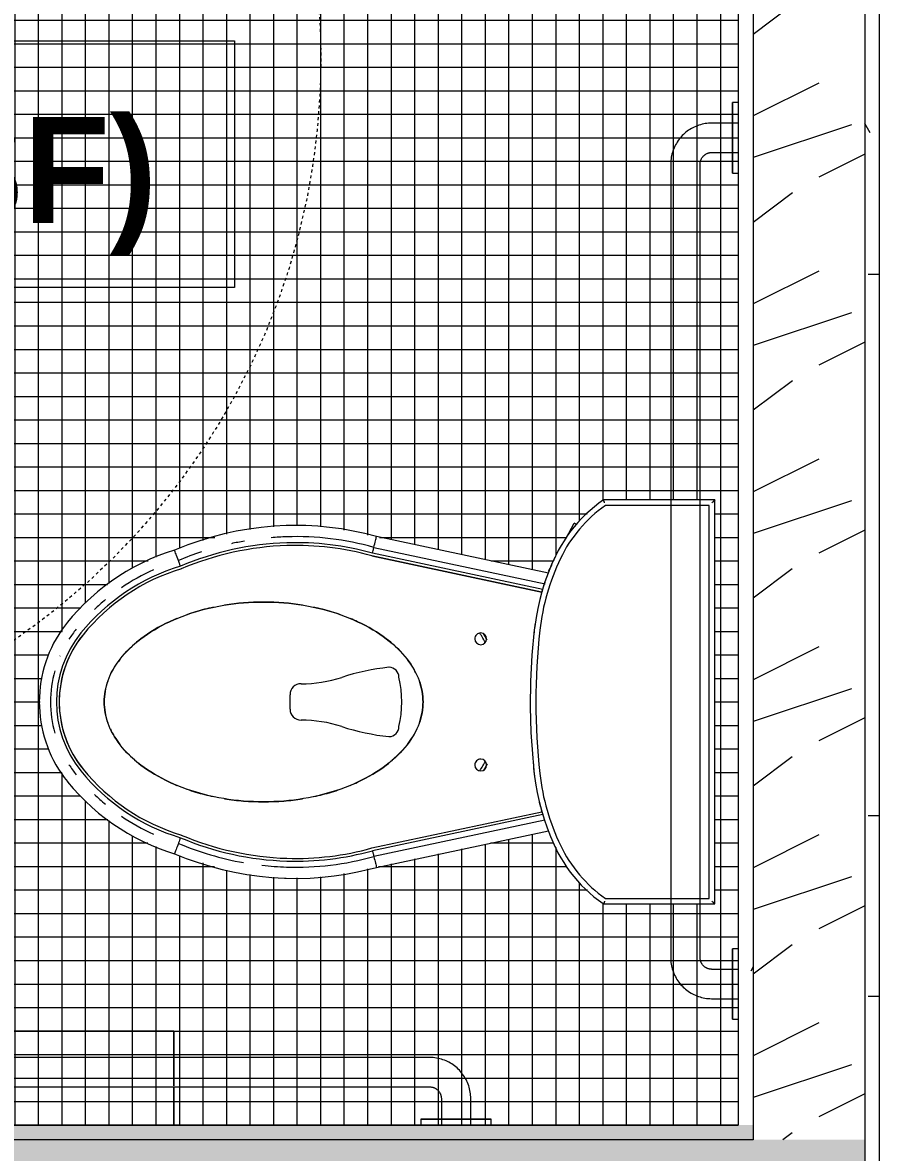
# Model space of a CAD drawing. Header units: inches. Extents: x -2767 to -1978, y 10471 to 10920.
# Drawn here: x -2121.06 to -2084.17, y 10514.96 to 10563.03 of the extents above; entities that cross this region are included whole.
import ezdxf

# ---------------------------------------------------------------- set-up
doc = ezdxf.new("R2010")
doc.units = ezdxf.units.IN
doc.header["$MEASUREMENT"] = 0
doc.linetypes.add('Dash', pattern=[0.25, 0.125, -0.125])
doc.linetypes.add('Hidden', pattern=[0.28125, 0.1875, -0.09375])
for name, color, linetype, lineweight in [('A-ANNO-DIMS-1', 211, 'Continuous', 30), ('A-AREA-IDEN-1', 2, 'Continuous', 9), ('A-FLOR-PATT', 8, 'Continuous', 9), ('A-GENM', 5, 'Continuous', 9), ('A-GENM-HDLN', 13, 'Dash', 9), ('A-WALL', 113, 'Continuous', 9), ('A-WALL-PATT-1', 7, 'Continuous', 9), ('A-WALL-PATT-2', 253, 'Continuous', 9), ('I-WALL-2', 2, 'Continuous', 9), ('P-SANR-FIXT', 6, 'Continuous', 9), ('P-SANR-FIXT-1', 6, 'Hidden', 9), ('Q-SPCQ', 91, 'Continuous', 9)]:
    doc.layers.add(name, color=color, linetype=linetype, lineweight=lineweight)
doc.styles.add('Century Gothic_B', font='', dxfattribs={"height": 4.5})
doc.styles.get('Century Gothic_B').set_extended_font_data('Century Gothic', bold=True)
doc.dimstyles.new('OD__1_16__Tol__', dxfattribs={"dimscale": 12, "dimtxt": 4.698757, "dimasz": 0.5, "dimexe": 0.375, "dimexo": 0.25, "dimgap": 0.0625, "dimtad": 1, "dimdec": 4, "dimrnd": 0.0625, "dimzin": 3, "dimdsep": 46, "dimlunit": 4, "dimtxsty": 'Century Gothic_B', "dimblk1": 'OBLIQUE', "dimblk2": 'OBLIQUE', "dimsah": 1, "dimcen": 0.09, "dimdle": 0.375, "dimazin": 0, "dimtfac": 1, "dimtdec": 4, "dimtix": 1, "dimtmove": 0, "dimatfit": 3, "dimfxl": 1, "dimtvp": 1, "dimtfill": 1, "dimfrac": 2, "dimtolj": 1, "dimtzin": 0, "dimlwd": 30, "dimlwe": 30, "dimarcsym": 2})
pattern_1 = [(0, (0, 0), (15.36, 3.84), [0.634, -10.886, 0.634, -10.886, -61.44]), (0, (0, 0), (15.36, 3.84), [-23.04, 0.634, -22.406, 0.634, -10.886, -26.88]), (0, (0, 0), (15.36, 3.84), [-57.6, 0.634, -7.046, 0.634, -18.566]), (120, (5.76, 1.92), (-11.0055376, 11.3821502), [0.634, -10.886, 0.634, -10.886, -61.44]), (120, (5.76, 1.92), (-11.0055376, 11.3821502), [-23.04, 0.634, -22.406, 0.634, -10.886, -26.88]), (120, (5.76, 1.92), (-11.0055376, 11.3821502), [-57.6, 0.634, -7.046, 0.634, -18.566]), (240, (7.68, 9.6), (-4.3544624, -15.2221502), [0.634, -10.886, 0.634, -10.886, -61.44]), (240, (7.68, 9.6), (-4.3544624, -15.2221502), [-23.04, 0.634, -22.406, 0.634, -10.886, -26.88]), (240, (7.68, 9.6), (-4.3544624, -15.2221502), [-57.6, 0.634, -7.046, 0.634, -18.566])]
pattern_2 = [(216.87, (3.199, 7.997), (23.98977143, 15.99364286), [3.998, -35.986]), (206.565, (7.997, 5.598), (-7.9970807, -7.9966192), [8.941, -8.941]), (198.435, (7.997, 1.599), (-15.9938446, -7.99709826), [5.058, -20.23])]

# ---------------------------------------------------------------- blocks, each defined once
blk = doc.blocks.new('Plbg-Toilet Wall Mount FV-UH - _ALL_ADA-395364-FLOOR PLAN - 1ST FLOOR')
at = {"layer": 'P-SANR-FIXT'}
for p, q in [((-0.307, 19.057), (0, 19.057)), ((0, 19.057), (0.307, 19.057)), ((-7.037, 15.381), (-5.483, 8.072)), ((-5.032, 8.23), (-6.576, 15.495)), ((-4.789, 8.316), (-6.328, 15.556)), ((-6.213, 15.584), (-4.676, 8.354)), ((-6.213, 15.584), (-4.676, 8.354)), ((4.676, 8.354), (6.213, 15.584)), ((6.213, 15.584), (4.676, 8.354)), ((4.788, 8.31), (6.328, 15.556)), ((6.576, 15.495), (5.029, 8.215)), ((5.483, 8.071), (7.037, 15.381)), ((5.569, 8.063), (5.845, 7.916)), ((6.971, 7.317), (7.601, 6.982)), ((7.552, 6.889), (7.601, 6.982)), ((-8.593, 5.725), (-8.593, 2.874)), ((-8.593, 5.725), (-8.593, 2.874)), ((-8.358, 5.651), (-8.358, 2.873)), ((-8.358, 5.651), (-8.358, 2.873)), ((8.358, 2.875), (8.358, 5.651)), ((8.358, 2.875), (8.358, 5.651)), ((8.593, 2.875), (8.593, 5.725)), ((8.593, 2.875), (8.593, 5.725)), ((-8.593, 2.849), (-8.593, 2.791)), ((-8.593, 2.849), (-8.593, 2.791)), ((-8.593, 2.785), (-8.593, 2.692)), ((-8.593, 2.785), (-8.593, 2.692)), ((-8.593, 2.683), (-8.593, 2.563)), ((-8.593, 2.683), (-8.593, 2.563)), ((-8.593, 2.552), (-8.593, 2.412)), ((-8.593, 2.552), (-8.593, 2.412)), ((-8.358, 2.849), (-8.358, 2.791)), ((-8.358, 2.849), (-8.358, 2.791)), ((-8.358, 2.784), (-8.358, 2.692)), ((-8.358, 2.784), (-8.358, 2.692)), ((-8.358, 2.682), (-8.358, 2.563)), ((-8.358, 2.682), (-8.358, 2.563)), ((-8.358, 2.551), (-8.358, 2.412)), ((-8.358, 2.551), (-8.358, 2.412)), ((8.358, 1.646), (8.358, 2.854)), ((8.358, 1.646), (8.358, 2.854)), ((8.593, 1.646), (8.593, 2.854)), ((8.593, 1.646), (8.593, 2.854)), ((-8.593, 2.401), (-8.593, 2.25)), ((-8.593, 2.401), (-8.593, 2.25)), ((-8.593, 2.239), (-8.593, 2.088)), ((-8.593, 2.239), (-8.593, 2.088)), ((-8.593, 2.078), (-8.593, 1.938)), ((-8.593, 2.078), (-8.593, 1.938)), ((-8.593, 1.929), (-8.593, 1.808)), ((-8.593, 1.929), (-8.593, 1.808)), ((-8.358, 2.4), (-8.358, 2.25)), ((-8.358, 2.4), (-8.358, 2.25)), ((-8.358, 2.238), (-8.358, 2.088)), ((-8.358, 2.238), (-8.358, 2.088)), ((-8.358, 2.077), (-8.358, 1.938)), ((-8.358, 2.077), (-8.358, 1.938)), ((-8.358, 1.928), (-8.358, 1.808)), ((-8.358, 1.928), (-8.358, 1.808)), ((-8.593, 1.801), (-8.593, 1.709)), ((-8.593, 1.801), (-8.593, 1.709)), ((-8.593, 1.705), (-8.593, 1.646)), ((-8.593, 1.705), (-8.593, 1.646)), ((-8.593, 1.625), (-8.593, 1)), ((-8.593, 1.625), (-8.593, 1)), ((-8.358, 1.801), (-8.358, 1.709)), ((-8.358, 1.801), (-8.358, 1.709)), ((-8.358, 1.704), (-8.358, 1.646)), ((-8.358, 1.704), (-8.358, 1.646)), ((-8.358, 1.625), (-8.358, 1.235)), ((-8.358, 1.625), (-8.358, 1.235)), ((8.358, 1.235), (8.358, 1.625)), ((8.358, 1.235), (8.358, 1.625)), ((8.593, 1), (8.593, 1.625)), ((8.593, 1), (8.593, 1.625)), ((-8.593, 1), (8.593, 1)), ((-8.593, 1), (8.593, 1)), ((-8.358, 1.235), (8.358, 1.235)), ((-8.358, 1.235), (8.358, 1.235))]:
    blk.add_line(p, q, dxfattribs=at)
at = {"layer": 'P-SANR-FIXT', "flags": 128}
for points in [[(3.394, 28.516), (3.224, 28.648), (3.048, 28.774), (2.868, 28.892), (2.683, 29.003), (2.494, 29.107), (2.301, 29.203), (2.104, 29.291), (1.904, 29.371), (1.701, 29.443), (1.495, 29.507), (1.287, 29.563), (1.076, 29.61), (0.864, 29.649), (0.651, 29.679), (0.436, 29.701), (0.221, 29.714), (0.005, 29.718), (-0.21, 29.714), (-0.426, 29.701), (-0.64, 29.68), (-0.854, 29.65), (-1.066, 29.612), (-1.276, 29.565), (-1.485, 29.51), (-1.691, 29.446), (-1.894, 29.375), (-2.095, 29.295), (-2.292, 29.207), (-2.485, 29.112), (-2.674, 29.008), (-2.859, 28.898), (-3.04, 28.78), (-3.215, 28.655), (-3.386, 28.523), (-3.394, 28.516)], [(-3.394, 28.516), (-3.681, 28.274), (-3.958, 28.02), (-4.225, 27.756), (-4.481, 27.481), (-4.725, 27.196), (-4.959, 26.902), (-5.18, 26.598), (-5.389, 26.286), (-5.585, 25.966), (-5.768, 25.638), (-5.938, 25.303), (-6.095, 24.962), (-6.237, 24.615), (-6.366, 24.262), (-6.461, 23.968)], [(6.461, 23.968), (6.344, 24.324), (6.213, 24.676), (6.068, 25.023), (5.909, 25.363), (5.737, 25.697), (5.551, 26.023), (5.353, 26.342), (5.142, 26.652), (4.918, 26.954), (4.683, 27.247), (4.436, 27.53), (4.179, 27.803), (3.91, 28.066), (3.631, 28.317), (3.394, 28.516)], [(-6.461, 23.968), (-6.659, 23.471), (-6.836, 22.966), (-6.993, 22.455), (-7.13, 21.938), (-7.245, 21.416), (-7.34, 20.89), (-7.414, 20.36), (-7.466, 19.828), (-7.497, 19.294), (-7.5, 19.218)], [(7.5, 19.218), (7.472, 19.752), (7.423, 20.284), (7.352, 20.814), (7.26, 21.341), (7.148, 21.864), (7.014, 22.381), (6.86, 22.893), (6.685, 23.399), (6.491, 23.897), (6.461, 23.968)], [(-7.5, 19.218), (-7.506, 18.709), (-7.492, 18.2), (-7.458, 17.693), (-7.403, 17.187), (-7.328, 16.684), (-7.233, 16.184), (-7.119, 15.688), (-7.037, 15.381)], [(7.037, 15.381), (7.164, 15.874), (7.271, 16.371), (7.359, 16.872), (7.426, 17.377), (7.473, 17.883), (7.5, 18.391), (7.506, 18.9), (7.5, 19.218)], [(-3.074, 8.673), (-3.462, 8.621), (-3.848, 8.554), (-4.231, 8.471), (-4.61, 8.373), (-4.985, 8.26), (-5.355, 8.133), (-5.72, 7.99), (-6.079, 7.833), (-6.198, 7.777)], [(3.074, 8.673), (1.984, 8.774), (0.89, 8.831), (-0.205, 8.845), (-1.299, 8.815), (-2.392, 8.741), (-3.074, 8.673)], [(6.198, 7.777), (5.842, 7.939), (5.479, 8.086), (5.11, 8.219), (4.737, 8.337), (4.359, 8.44), (3.977, 8.528), (3.593, 8.6), (3.205, 8.657), (3.074, 8.673)], [(-6.198, 7.777), (-6.415, 7.668), (-6.628, 7.55), (-6.836, 7.424), (-7.038, 7.289), (-7.235, 7.147), (-7.426, 6.997), (-7.611, 6.839), (-7.79, 6.674), (-7.962, 6.502), (-8.127, 6.323), (-8.284, 6.138), (-8.434, 5.947), (-8.576, 5.75), (-8.593, 5.725)], [(8.593, 5.725), (8.452, 5.923), (8.303, 6.115), (8.147, 6.301), (7.983, 6.48), (7.812, 6.653), (7.634, 6.819), (7.45, 6.978), (7.259, 7.129), (7.063, 7.272), (6.861, 7.407), (6.654, 7.535), (6.442, 7.654), (6.226, 7.764), (6.198, 7.777)]]:
    blk.add_lwpolyline(points, dxfattribs=at)
at = {"layer": 'P-SANR-FIXT'}
for centre, radius, start, end in [((0, 24.327), 4.661, 50.983, 129.017), ((0.015, 24.308), 4.567, 90.1932, 129.017), ((0, 24.327), 4.543, 50.983, 129.017), ((0, 24.327), 4.917, 74.3932, 105.6068), ((-0.015, 24.308), 4.567, 50.983, 89.8068), ((0, 24.327), 4.917, 66.4331, 66.5898), ((0, 24.327), 4.917, 122.8811, 129.017), ((0, 24.327), 4.917, 50.983, 57.1189), ((2.517, 21.221), 8.659, 129.017, 163.2344), ((-2.517, 21.221), 8.659, 16.7656, 50.983), ((2.517, 21.221), 8.54, 129.017, 163.2775), ((2.517, 21.221), 8.54, 129.017, 163.2775), ((-2.517, 21.221), 8.54, 16.7225, 50.983), ((-2.517, 21.221), 8.54, 16.7225, 50.983), ((2.517, 21.221), 8.915, 136.3594, 140.393), ((-2.517, 21.221), 8.915, 39.607, 43.6406), ((2.517, 21.221), 8.915, 145.8554, 155.8921), ((-2.517, 21.221), 8.915, 24.1079, 34.1446), ((5.862, 18.785), 12.895, 157.0821, 169.9508), ((5.862, 18.785), 12.639, 157.0205, 178.1438), ((5.862, 18.785), 12.521, 156.9911, 178.1438), ((5.862, 18.785), 12.521, 156.9911, 178.1438), ((-5.862, 18.785), 12.521, 1.8562, 23.0089), ((-5.862, 18.785), 12.521, 1.8562, 23.0089), ((-5.862, 18.785), 12.639, 1.8562, 22.9795), ((-5.862, 18.785), 12.895, 18.2386, 22.9179), ((-5.862, 18.785), 12.895, 9.8902, 12.3871), ((5.862, 18.785), 12.895, 173.4645, 178.1438), ((-5.862, 18.785), 12.895, 1.8562, 4.7661), ((5.213, 18.806), 12.245, 178.1438, 195.6871), ((5.213, 18.806), 11.989, 178.1438, 195.7263), ((5.213, 18.806), 11.871, 178.1438, 195.7448), ((5.213, 18.806), 11.871, 178.1438, 195.7448), ((-0.307, 18.591), 0.466, 90, 180), ((0.307, 18.591), 0.466, 0, 90), ((-5.213, 18.806), 11.871, 344.2552, 1.8562), ((-5.213, 18.806), 11.871, 344.2552, 1.8562), ((-5.213, 18.806), 11.989, 344.2737, 1.8562), ((-5.213, 18.806), 12.245, 344.3129, 1.8562), ((-6.366, 18.591), 5.593, 342, 360), ((6.366, 18.591), 5.593, 180, 198), ((8.312, 13.822), 9.84, 162, 174), ((-8.312, 13.822), 9.84, 6, 18), ((-1.051, 14.85), 0.422, 180, 270), ((0, 19.079), 4.768, 257.2614, 282.7386), ((1.051, 14.85), 0.422, 270, 360), ((-2.685, 10.95), 0.25, 90, 180), ((-2.685, 10.95), 0.25, 360, 90), ((2.685, 10.95), 0.25, 90, 180), ((2.685, 10.95), 0.25, 0, 90), ((-2.685, 10.95), 0.25, 180, 270), ((-2.685, 10.95), 0.25, 270, 0), ((2.685, 10.95), 0.25, 180, 270), ((2.685, 10.95), 0.25, 270, 360), ((-1.975, -1.057), 9.791, 96.4469, 97.7286), ((0, -18.533), 27.379, 95.3693, 96.4469), ((0, -18.533), 27.379, 83.5531, 84.3698), ((1.975, -1.057), 9.791, 82.2714, 83.5531), ((-1.975, -1.057), 9.556, 96.4469, 115.5531), ((-1.975, -1.057), 9.556, 96.4469, 115.5531), ((-1.975, -1.057), 9.791, 103.5111, 106), ((0, -18.533), 27.144, 83.5531, 96.4469), ((0, -18.533), 27.144, 83.5531, 96.4469), ((1.975, -1.057), 9.556, 64.4469, 83.5531), ((1.975, -1.057), 9.556, 64.4469, 83.5531), ((1.975, -1.057), 9.791, 71.5111, 74), ((-3.577, 2.294), 6.077, 115.5531, 116.2669), ((-1.975, -1.057), 9.791, 114.2714, 115.5531), ((1.975, -1.057), 9.791, 64.4469, 65.7286), ((3.577, 2.294), 6.077, 63.7331, 64.4469), ((-3.577, 2.294), 5.842, 115.5531, 144.924), ((-3.577, 2.294), 5.842, 115.5531, 144.924), ((3.577, 2.294), 5.842, 35.076, 64.4469), ((3.577, 2.294), 5.842, 35.076, 64.4469), ((-3.577, 2.294), 6.077, 145.1452, 145.6316), ((3.577, 2.294), 6.077, 34.3684, 34.857)]:
    blk.add_arc(centre, radius, start, end, dxfattribs=at)
for points in [[(0, 13.404), (-0.304, 13.404), (-0.912, 13.511), (-1.834, 14.022), (-2.708, 14.909), (-3.449, 16.141), (-3.983, 17.643), (-4.262, 19.316), (-4.262, 21.047), (-3.983, 22.72), (-3.449, 24.222), (-2.708, 25.454), (-1.834, 26.341), (-0.912, 26.851), (-0.304, 26.958), (0, 26.958)], [(0, 26.958), (-0.295, 26.958), (-0.59, 26.908), (-0.887, 26.803)], [(0.887, 26.803), (0.59, 26.908), (0.295, 26.958), (0, 26.958)], [(0, 26.958), (0.304, 26.958), (0.912, 26.851), (1.834, 26.341), (2.708, 25.454), (3.449, 24.222), (3.983, 22.72), (4.262, 21.047), (4.262, 19.316), (3.983, 17.643), (3.449, 16.141), (2.708, 14.909), (1.834, 14.022), (0.912, 13.511), (0.304, 13.404), (0, 13.404)], [(-1.149, 26.696), (-1.369, 26.593), (-1.59, 26.46), (-1.806, 26.294)], [(1.806, 26.294), (1.59, 26.46), (1.369, 26.612), (1.149, 26.71)], [(-6.458, 23.966), (-6.461, 23.967), (-6.462, 23.968), (-6.461, 23.967)], [(-6.015, 23.806), (-6.12, 23.844), (-6.299, 23.909), (-6.416, 23.951), (-6.458, 23.966)], [(6.015, 23.806), (6.12, 23.844), (6.299, 23.909), (6.416, 23.951), (6.458, 23.966)], [(6.458, 23.966), (6.461, 23.967), (6.462, 23.968), (6.461, 23.967)], [(-7.034, 15.382), (-7.037, 15.381), (-7.038, 15.381), (-7.037, 15.381)], [(-6.576, 15.495), (-6.685, 15.468), (-6.87, 15.422), (-6.99, 15.393), (-7.034, 15.382)], [(6.328, 15.556), (6.367, 15.546), (6.445, 15.527), (6.537, 15.504), (6.569, 15.496), (6.576, 15.495)], [(6.576, 15.495), (6.685, 15.468), (6.87, 15.422), (6.99, 15.393), (7.034, 15.382)], [(7.034, 15.382), (7.037, 15.381), (7.038, 15.381), (7.037, 15.381)], [(-1.806, 14.069), (-1.59, 13.903), (-1.369, 13.751), (-1.149, 13.653)], [(1.149, 13.667), (1.369, 13.77), (1.59, 13.903), (1.806, 14.069)], [(-0.887, 13.56), (-0.59, 13.455), (-0.295, 13.404), (0, 13.404)], [(0, 13.404), (0.295, 13.404), (0.59, 13.455), (0.887, 13.56)], [(-2.925, 10.986), (-2.789, 10.903), (-2.653, 10.82), (-2.513, 10.742)], [(-2.631, 10.675), (-2.727, 10.725), (-2.821, 10.778), (-2.913, 10.833)], [(2.51, 10.753), (2.651, 10.825), (2.789, 10.903), (2.925, 10.986)], [(2.631, 10.675), (2.726, 10.725), (2.82, 10.778), (2.913, 10.832)]]:
    blk.add_open_spline(points, degree=3, dxfattribs=at)
for points, knots in [([(-2.068, 26.075), (-2.282, 25.88), (-2.775, 25.342), (-3.257, 24.541), (-3.507, 23.972), (-3.551, 23.866)], [0.5489933, 0.5489933, 0.5489933, 0.5489933, 0.7249829, 0.9666439, 1.0203919, 1.0203919, 1.0203919, 1.0203919]), ([(3.551, 23.866), (3.507, 23.972), (3.257, 24.541), (2.776, 25.351), (2.282, 25.868), (2.068, 26.065)], [5.2627935, 5.2627935, 5.2627935, 5.2627935, 5.3165414, 5.5582024, 5.734192, 5.734192, 5.734192, 5.734192]), ([(-5.774, 23.719), (-5.793, 23.726), (-5.831, 23.739), (-5.902, 23.765), (-5.977, 23.792), (-6.008, 23.804), (-6.015, 23.806)], [-1, -1, -1, -1, -0.833333, -0.666667, -0.333333, 0, 0, 0, 0]), ([(5.774, 23.719), (5.793, 23.726), (5.831, 23.739), (5.902, 23.765), (5.977, 23.792), (6.008, 23.804), (6.015, 23.806)], [-1, -1, -1, -1, -0.833333, -0.666667, -0.333333, 0, 0, 0, 0]), ([(-3.712, 23.443), (-3.798, 23.201), (-3.911, 22.829), (-4.001, 22.442), (-4.028, 22.315)], [1.0904127, 1.0904127, 1.0904127, 1.0904127, 1.2083049, 1.2648629, 1.2648629, 1.2648629, 1.2648629]), ([(4.028, 22.315), (4.001, 22.442), (3.911, 22.829), (3.798, 23.2), (3.712, 23.442)], [5.0183224, 5.0183224, 5.0183224, 5.0183224, 5.0748804, 5.1927726, 5.1927726, 5.1927726, 5.1927726]), ([(-4.118, 21.837), (-4.16, 21.574), (-4.262, 20.744), (-4.261, 19.619), (-4.161, 18.789), (-4.118, 18.526)], [1.3352074, 1.3352074, 1.3352074, 1.3352074, 1.4499658, 1.6916268, 1.8063853, 1.8063853, 1.8063853, 1.8063853]), ([(4.118, 18.526), (4.16, 18.789), (4.262, 19.619), (4.261, 20.744), (4.161, 21.574), (4.118, 21.837)], [4.4768, 4.4768, 4.4768, 4.4768, 4.5915585, 4.8332195, 4.9479779, 4.9479779, 4.9479779, 4.9479779]), ([(-4.028, 18.048), (-4.001, 17.921), (-3.911, 17.534), (-3.798, 17.163), (-3.712, 16.92)], [1.8767298, 1.8767298, 1.8767298, 1.8767298, 1.9332878, 2.0511799, 2.0511799, 2.0511799, 2.0511799]), ([(3.712, 16.919), (3.798, 17.162), (3.911, 17.534), (4.001, 17.921), (4.028, 18.048)], [4.2320054, 4.2320054, 4.2320054, 4.2320054, 4.3498975, 4.4064555, 4.4064555, 4.4064555, 4.4064555]), ([(-3.551, 16.496), (-3.507, 16.391), (-3.257, 15.822), (-2.776, 15.012), (-2.282, 14.494), (-2.068, 14.297)], [2.1212008, 2.1212008, 2.1212008, 2.1212008, 2.1749488, 2.4166097, 2.5925993, 2.5925993, 2.5925993, 2.5925993]), ([(2.068, 14.288), (2.282, 14.482), (2.775, 15.02), (3.257, 15.821), (3.507, 16.391), (3.551, 16.496)], [3.690586, 3.690586, 3.690586, 3.690586, 3.8665756, 4.1082365, 4.1619845, 4.1619845, 4.1619845, 4.1619845]), ([(-6.328, 15.556), (-6.347, 15.551), (-6.386, 15.542), (-6.442, 15.528), (-6.491, 15.516), (-6.545, 15.502), (-6.569, 15.496), (-6.576, 15.495)], [0, 0, 0, 0, 0.166667, 0.333333, 0.5, 0.666667, 1, 1, 1, 1]), ([(-8.472, 5.687), (-8.481, 5.69), (-8.499, 5.695), (-8.524, 5.703), (-8.547, 5.71), (-8.57, 5.718), (-8.588, 5.723), (-8.593, 5.725), (-8.593, 5.725)], [0, 0, 0, 0, 0.142857, 0.285714, 0.428571, 0.571429, 0.785714, 1, 1, 1, 1]), ([(8.472, 5.687), (8.485, 5.691), (8.502, 5.696), (8.521, 5.702), (8.533, 5.706), (8.549, 5.711), (8.567, 5.717), (8.587, 5.723), (8.593, 5.725), (8.593, 5.725)], [-1, -1, -1, -1, -0.785714, -0.732143, -0.678571, -0.571429, -0.428571, -0.285714, 0, 0, 0, 0]), ([(-8.472, 1.121), (-8.483, 1.111), (-8.499, 1.095), (-8.519, 1.075), (-8.531, 1.063), (-8.539, 1.054), (-8.548, 1.045), (-8.556, 1.037), (-8.563, 1.03), (-8.57, 1.023), (-8.577, 1.016), (-8.584, 1.009), (-8.591, 1.002), (-8.593, 1), (-8.593, 1)], [0, 0, 0, 0, 0.166667, 0.25, 0.333333, 0.375, 0.416667, 0.5, 0.541667, 0.583333, 0.666667, 0.75, 0.833333, 1, 1, 1, 1]), ([(8.593, 1), (8.593, 1), (8.591, 1.002), (8.584, 1.009), (8.577, 1.016), (8.57, 1.023), (8.563, 1.03), (8.556, 1.037), (8.548, 1.045), (8.539, 1.054), (8.53, 1.063), (8.519, 1.075), (8.499, 1.095), (8.483, 1.11), (8.472, 1.121)], [-1, -1, -1, -1, -0.833333, -0.75, -0.666667, -0.583333, -0.541667, -0.5, -0.416667, -0.375, -0.333333, -0.25, -0.166667, 0, 0, 0, 0])]:
    blk.add_open_spline(points, degree=3, knots=knots, dxfattribs=at)
at = {"layer": 'P-SANR-FIXT-1'}
for p, q in [((-18, 0), (-18, 56)), ((-0.021, 0), (-18, 0)), ((42, 0), (-0.021, 0))]:
    blk.add_line(p, q, dxfattribs=at)
blk = doc.blocks.new('Seqm-Sanitary Napkin Disp-UH-3D - Seqm-Sanitary Napkin Disp-UH-3D-395121-FLOOR PLAN - 1ST FLOOR')
at = {"layer": 'Q-SPCQ'}
for p, q in [((-3.75, 0), (-3.75, -1.625)), ((-3.75, -1.625), (-3.75, 0)), ((3.75, -1.625), (3.75, 0)), ((3.75, 0), (3.75, -1.625)), ((-3.75, -1.663), (-3.75, -2.791)), ((-3.75, -2.791), (-3.75, -1.663)), ((3.75, -2.854), (3.75, -1.646)), ((3.75, -1.646), (3.75, -2.854)), ((-3.75, -2.808), (-3.75, -2.854)), ((-3.75, -2.854), (-3.75, -2.808)), ((-3.75, -2.875), (-3.75, -4)), ((-3.75, -4), (-3.75, -2.875)), ((3.75, -4), (3.75, -2.875)), ((3.75, -2.875), (3.75, -4)), ((-3.75, -4), (3.75, -4)), ((3.75, -4), (-3.75, -4))]:
    blk.add_line(p, q, dxfattribs=at)
blk = doc.blocks.new('Seqm-Grab Bar - 42_-395138-FLOOR PLAN - 1ST FLOOR')
at = {"layer": 'Q-SPCQ'}
for p, q in [((-2103.758, 10519), (-2143.508, 10519)), ((-2143.508, 10517.75), (-2131.257, 10517.75)), ((-2131.177, 10517.75), (-2131.154, 10517.75)), ((-2131.143, 10517.75), (-2131.061, 10517.75)), ((-2131.025, 10517.75), (-2130.982, 10517.75)), ((-2130.975, 10517.75), (-2130.924, 10517.75)), ((-2130.918, 10517.75), (-2130.794, 10517.75)), ((-2130.779, 10517.75), (-2130.507, 10517.75)), ((-2130.494, 10517.75), (-2130.342, 10517.75)), ((-2130.332, 10517.75), (-2130.187, 10517.75)), ((-2130.178, 10517.75), (-2130.071, 10517.75)), ((-2130.065, 10517.75), (-2130.042, 10517.75)), ((-2130.009, 10517.75), (-2103.758, 10517.75)), ((-2145.258, 10517.25), (-2145.258, 10516.375)), ((-2144.008, 10516.375), (-2144.008, 10517.25)), ((-2103.258, 10517.25), (-2103.258, 10516.375)), ((-2102.008, 10516.375), (-2102.008, 10517.25)), ((-2146.133, 10516.375), (-2146.133, 10516.125)), ((-2146.133, 10516.375), (-2144.633, 10516.375)), ((-2145.323, 10516.375), (-2146.133, 10516.375)), ((-2145.262, 10516.375), (-2145.323, 10516.375)), ((-2145.32, 10516.375), (-2145.263, 10516.375)), ((-2144.633, 10516.375), (-2145.32, 10516.375)), ((-2145.258, 10516.375), (-2145.258, 10516.125)), ((-2145.24, 10516.375), (-2145.192, 10516.375)), ((-2145.193, 10516.375), (-2145.233, 10516.375)), ((-2145.179, 10516.375), (-2144.976, 10516.375)), ((-2144.977, 10516.375), (-2145.179, 10516.375)), ((-2144.812, 10516.375), (-2144.975, 10516.375)), ((-2144.974, 10516.375), (-2144.811, 10516.375)), ((-2144.469, 10516.375), (-2144.796, 10516.375)), ((-2144.795, 10516.375), (-2144.471, 10516.375)), ((-2144.002, 10516.375), (-2144.633, 10516.375)), ((-2144.633, 10516.375), (-2143.133, 10516.375)), ((-2144.437, 10516.375), (-2144.291, 10516.375)), ((-2144.29, 10516.375), (-2144.436, 10516.375)), ((-2144.289, 10516.375), (-2144.087, 10516.375)), ((-2144.087, 10516.375), (-2144.288, 10516.375)), ((-2144.073, 10516.375), (-2144.037, 10516.375)), ((-2144.032, 10516.375), (-2144.073, 10516.375)), ((-2144.008, 10516.125), (-2144.008, 10516.375)), ((-2143.942, 10516.375), (-2144.003, 10516.375)), ((-2143.133, 10516.375), (-2143.942, 10516.375)), ((-2143.133, 10516.125), (-2143.133, 10516.375)), ((-2104.133, 10516.375), (-2104.133, 10516.125)), ((-2104.133, 10516.375), (-2102.633, 10516.375)), ((-2103.383, 10516.375), (-2104.133, 10516.375)), ((-2103.323, 10516.375), (-2103.383, 10516.375)), ((-2103.262, 10516.375), (-2103.323, 10516.375)), ((-2103.32, 10516.375), (-2103.263, 10516.375)), ((-2102.633, 10516.375), (-2103.32, 10516.375)), ((-2103.258, 10516.375), (-2103.258, 10516.125)), ((-2103.122, 10516.375), (-2103.227, 10516.375)), ((-2103.223, 10516.375), (-2102.976, 10516.375)), ((-2102.812, 10516.375), (-2103.113, 10516.375)), ((-2102.976, 10516.375), (-2102.811, 10516.375)), ((-2102.469, 10516.375), (-2102.796, 10516.375)), ((-2102.795, 10516.375), (-2102.633, 10516.375)), ((-2102.633, 10516.375), (-2102.471, 10516.375)), ((-2102.289, 10516.375), (-2102.633, 10516.375)), ((-2102.633, 10516.375), (-2101.133, 10516.375)), ((-2102.437, 10516.375), (-2102.289, 10516.375)), ((-2102.038, 10516.375), (-2102.436, 10516.375)), ((-2102.289, 10516.375), (-2102.146, 10516.375)), ((-2101.969, 10516.375), (-2102.289, 10516.375)), ((-2102.146, 10516.375), (-2102.042, 10516.375)), ((-2102.008, 10516.125), (-2102.008, 10516.375)), ((-2101.942, 10516.375), (-2102.003, 10516.375)), ((-2102.002, 10516.375), (-2101.969, 10516.375)), ((-2101.133, 10516.375), (-2101.942, 10516.375)), ((-2101.133, 10516.125), (-2101.133, 10516.375))]:
    blk.add_line(p, q, dxfattribs=at)
at = {"layer": 'Q-SPCQ', "flags": 128}
for points in [[(-2143.508, 10519), (-2143.578, 10518.999), (-2143.647, 10518.995), (-2143.717, 10518.988), (-2143.786, 10518.978), (-2143.855, 10518.965), (-2143.924, 10518.95), (-2143.991, 10518.932), (-2144.058, 10518.911), (-2144.124, 10518.888), (-2144.189, 10518.862), (-2144.253, 10518.834), (-2144.316, 10518.803), (-2144.377, 10518.769), (-2144.437, 10518.733), (-2144.496, 10518.695), (-2144.553, 10518.654), (-2144.608, 10518.611), (-2144.662, 10518.566), (-2144.713, 10518.519), (-2144.763, 10518.47), (-2144.811, 10518.418), (-2144.856, 10518.365), (-2144.9, 10518.31), (-2144.941, 10518.254), (-2144.98, 10518.196), (-2145.017, 10518.136), (-2145.051, 10518.075), (-2145.083, 10518.013), (-2145.112, 10517.949), (-2145.139, 10517.884), (-2145.163, 10517.819), (-2145.184, 10517.752), (-2145.203, 10517.685), (-2145.219, 10517.616), (-2145.232, 10517.548), (-2145.243, 10517.479), (-2145.25, 10517.409), (-2145.255, 10517.339), (-2145.258, 10517.269), (-2145.258, 10517.25)], [(-2102.008, 10517.25), (-2102.009, 10517.32), (-2102.013, 10517.39), (-2102.02, 10517.46), (-2102.03, 10517.529), (-2102.042, 10517.598), (-2102.058, 10517.666), (-2102.076, 10517.734), (-2102.096, 10517.801), (-2102.12, 10517.867), (-2102.146, 10517.932), (-2102.174, 10517.996), (-2102.205, 10518.058), (-2102.239, 10518.12), (-2102.275, 10518.18), (-2102.313, 10518.238), (-2102.354, 10518.295), (-2102.397, 10518.351), (-2102.442, 10518.404), (-2102.489, 10518.456), (-2102.538, 10518.506), (-2102.59, 10518.553), (-2102.643, 10518.599), (-2102.697, 10518.643), (-2102.754, 10518.684), (-2102.812, 10518.723), (-2102.872, 10518.759), (-2102.933, 10518.794), (-2102.995, 10518.825), (-2103.059, 10518.855), (-2103.123, 10518.881), (-2103.189, 10518.905), (-2103.256, 10518.927), (-2103.323, 10518.946), (-2103.391, 10518.962), (-2103.46, 10518.975), (-2103.529, 10518.985), (-2103.599, 10518.993), (-2103.669, 10518.998), (-2103.739, 10519), (-2103.758, 10519)], [(-2144.008, 10517.25), (-2144.007, 10517.27), (-2144.006, 10517.29), (-2144.004, 10517.31), (-2144.001, 10517.33), (-2143.998, 10517.35), (-2143.993, 10517.369), (-2143.988, 10517.388), (-2143.982, 10517.408), (-2143.976, 10517.426), (-2143.968, 10517.445), (-2143.96, 10517.463), (-2143.951, 10517.481), (-2143.942, 10517.499), (-2143.931, 10517.516), (-2143.92, 10517.533), (-2143.909, 10517.549), (-2143.896, 10517.565), (-2143.884, 10517.58), (-2143.87, 10517.595), (-2143.856, 10517.609), (-2143.841, 10517.623), (-2143.826, 10517.636), (-2143.811, 10517.648), (-2143.794, 10517.66), (-2143.778, 10517.671), (-2143.761, 10517.681), (-2143.743, 10517.691), (-2143.725, 10517.7), (-2143.707, 10517.709), (-2143.689, 10517.716), (-2143.67, 10517.723), (-2143.651, 10517.729), (-2143.632, 10517.735), (-2143.612, 10517.739), (-2143.593, 10517.743), (-2143.573, 10517.746), (-2143.553, 10517.748), (-2143.533, 10517.75), (-2143.513, 10517.75), (-2143.508, 10517.75)], [(-2103.758, 10517.75), (-2103.738, 10517.75), (-2103.718, 10517.749), (-2103.698, 10517.747), (-2103.678, 10517.744), (-2103.658, 10517.74), (-2103.639, 10517.736), (-2103.619, 10517.731), (-2103.6, 10517.725), (-2103.581, 10517.718), (-2103.563, 10517.711), (-2103.545, 10517.703), (-2103.527, 10517.694), (-2103.509, 10517.684), (-2103.492, 10517.674), (-2103.475, 10517.663), (-2103.459, 10517.651), (-2103.443, 10517.639), (-2103.428, 10517.626), (-2103.413, 10517.613), (-2103.399, 10517.599), (-2103.385, 10517.584), (-2103.372, 10517.569), (-2103.36, 10517.553), (-2103.348, 10517.537), (-2103.337, 10517.52), (-2103.326, 10517.503), (-2103.317, 10517.486), (-2103.308, 10517.468), (-2103.299, 10517.45), (-2103.292, 10517.431), (-2103.285, 10517.413), (-2103.279, 10517.394), (-2103.273, 10517.374), (-2103.269, 10517.355), (-2103.265, 10517.335), (-2103.262, 10517.315), (-2103.26, 10517.296), (-2103.258, 10517.276), (-2103.258, 10517.256), (-2103.258, 10517.25)]]:
    blk.add_lwpolyline(points, dxfattribs=at)
blk = doc.blocks.new('Seqm-Grab Bar - 36_-395136-FLOOR PLAN - 1ST FLOOR')
at = {"layer": 'Q-SPCQ'}
for p, q in [((-2090.633, 10559.625), (-2090.883, 10559.625)), ((-2090.883, 10559.625), (-2090.883, 10558.875)), ((-2090.883, 10558.125), (-2090.883, 10559.625)), ((-2090.883, 10558.75), (-2091.758, 10558.75)), ((-2090.883, 10558.875), (-2090.883, 10558.874)), ((-2090.883, 10558.874), (-2090.883, 10558.816)), ((-2090.883, 10558.816), (-2090.883, 10558.755)), ((-2090.883, 10558.756), (-2090.883, 10558.125)), ((-2090.633, 10558.75), (-2090.883, 10558.75)), ((-2090.883, 10558.72), (-2090.883, 10558.514)), ((-2090.883, 10558.611), (-2090.883, 10558.716)), ((-2090.883, 10558.469), (-2090.883, 10558.611)), ((-2090.883, 10558.514), (-2090.883, 10558.322)), ((-2090.883, 10558.321), (-2090.883, 10558.469)), ((-2090.883, 10558.289), (-2090.883, 10557.962)), ((-2090.883, 10557.963), (-2090.883, 10558.287)), ((-2090.883, 10558.125), (-2090.883, 10557.438)), ((-2090.883, 10556.625), (-2090.883, 10558.125)), ((-2090.883, 10557.782), (-2090.883, 10557.947)), ((-2090.883, 10557.946), (-2090.883, 10557.737)), ((-2090.883, 10557.535), (-2090.883, 10557.782)), ((-2090.883, 10557.737), (-2090.883, 10557.531)), ((-2091.758, 10557.5), (-2090.883, 10557.5)), ((-2090.883, 10557.5), (-2090.633, 10557.5)), ((-2090.883, 10557.496), (-2090.883, 10557.435)), ((-2090.883, 10557.438), (-2090.883, 10557.495)), ((-2090.883, 10557.435), (-2090.883, 10556.625)), ((-2093.508, 10557), (-2093.508, 10523.25)), ((-2092.258, 10523.25), (-2092.258, 10557)), ((-2090.883, 10556.625), (-2090.633, 10556.625)), ((-2090.633, 10523.625), (-2090.883, 10523.625)), ((-2090.883, 10523.625), (-2090.883, 10522.816)), ((-2090.883, 10522.125), (-2090.883, 10523.625)), ((-2090.883, 10522.75), (-2091.758, 10522.75)), ((-2090.883, 10522.816), (-2090.883, 10522.755)), ((-2090.883, 10522.756), (-2090.883, 10522.125)), ((-2090.633, 10522.75), (-2090.883, 10522.75)), ((-2090.883, 10522.726), (-2090.883, 10522.685)), ((-2090.883, 10522.685), (-2090.883, 10522.721)), ((-2090.883, 10522.469), (-2090.883, 10522.671)), ((-2090.883, 10522.671), (-2090.883, 10522.514)), ((-2090.883, 10522.514), (-2090.883, 10522.47)), ((-2090.883, 10522.321), (-2090.883, 10522.467)), ((-2090.883, 10522.467), (-2090.883, 10522.322)), ((-2090.883, 10522.289), (-2090.883, 10521.962)), ((-2090.883, 10521.963), (-2090.883, 10522.287)), ((-2090.883, 10522.125), (-2090.883, 10521.438)), ((-2090.883, 10520.625), (-2090.883, 10522.125)), ((-2090.883, 10521.784), (-2090.883, 10521.947)), ((-2090.883, 10521.946), (-2090.883, 10521.783)), ((-2090.883, 10521.639), (-2090.883, 10521.782)), ((-2090.883, 10521.781), (-2090.883, 10521.737)), ((-2090.883, 10521.737), (-2090.883, 10521.579)), ((-2091.758, 10521.5), (-2090.883, 10521.5)), ((-2090.883, 10521.579), (-2090.883, 10521.639)), ((-2090.883, 10521.53), (-2090.883, 10521.566)), ((-2090.883, 10521.565), (-2090.883, 10521.525)), ((-2090.883, 10521.5), (-2090.633, 10521.5)), ((-2090.883, 10521.496), (-2090.883, 10521.435)), ((-2090.883, 10521.438), (-2090.883, 10521.495)), ((-2090.883, 10521.435), (-2090.883, 10520.625)), ((-2090.883, 10520.625), (-2090.633, 10520.625))]:
    blk.add_line(p, q, dxfattribs=at)
at = {"layer": 'Q-SPCQ', "flags": 128}
for points in [[(-2091.758, 10558.75), (-2091.828, 10558.749), (-2091.897, 10558.745), (-2091.967, 10558.738), (-2092.036, 10558.728), (-2092.105, 10558.715), (-2092.174, 10558.7), (-2092.241, 10558.682), (-2092.308, 10558.661), (-2092.374, 10558.638), (-2092.439, 10558.612), (-2092.503, 10558.584), (-2092.566, 10558.553), (-2092.627, 10558.519), (-2092.687, 10558.483), (-2092.746, 10558.445), (-2092.803, 10558.404), (-2092.858, 10558.361), (-2092.912, 10558.316), (-2092.963, 10558.269), (-2093.013, 10558.22), (-2093.061, 10558.168), (-2093.106, 10558.115), (-2093.15, 10558.06), (-2093.191, 10558.004), (-2093.23, 10557.946), (-2093.267, 10557.886), (-2093.301, 10557.825), (-2093.333, 10557.763), (-2093.362, 10557.699), (-2093.389, 10557.634), (-2093.413, 10557.569), (-2093.434, 10557.502), (-2093.453, 10557.435), (-2093.469, 10557.366), (-2093.482, 10557.298), (-2093.493, 10557.229), (-2093.5, 10557.159), (-2093.505, 10557.089), (-2093.508, 10557.019), (-2093.508, 10557)], [(-2092.258, 10557), (-2092.257, 10557.02), (-2092.256, 10557.04), (-2092.254, 10557.06), (-2092.251, 10557.08), (-2092.248, 10557.1), (-2092.243, 10557.119), (-2092.238, 10557.138), (-2092.232, 10557.158), (-2092.226, 10557.176), (-2092.218, 10557.195), (-2092.21, 10557.213), (-2092.201, 10557.231), (-2092.192, 10557.249), (-2092.181, 10557.266), (-2092.17, 10557.283), (-2092.159, 10557.299), (-2092.146, 10557.315), (-2092.134, 10557.33), (-2092.12, 10557.345), (-2092.106, 10557.359), (-2092.091, 10557.373), (-2092.076, 10557.386), (-2092.061, 10557.398), (-2092.044, 10557.41), (-2092.028, 10557.421), (-2092.011, 10557.431), (-2091.993, 10557.441), (-2091.975, 10557.45), (-2091.957, 10557.459), (-2091.939, 10557.466), (-2091.92, 10557.473), (-2091.901, 10557.479), (-2091.882, 10557.485), (-2091.862, 10557.489), (-2091.843, 10557.493), (-2091.823, 10557.496), (-2091.803, 10557.498), (-2091.783, 10557.5), (-2091.763, 10557.5), (-2091.758, 10557.5)], [(-2093.508, 10523.25), (-2093.506, 10523.18), (-2093.502, 10523.11), (-2093.495, 10523.041), (-2093.485, 10522.971), (-2093.473, 10522.903), (-2093.457, 10522.834), (-2093.439, 10522.767), (-2093.419, 10522.7), (-2093.395, 10522.634), (-2093.369, 10522.569), (-2093.341, 10522.505), (-2093.31, 10522.442), (-2093.276, 10522.381), (-2093.24, 10522.321), (-2093.202, 10522.262), (-2093.161, 10522.205), (-2093.118, 10522.15), (-2093.073, 10522.096), (-2093.026, 10522.045), (-2092.977, 10521.995), (-2092.926, 10521.947), (-2092.873, 10521.901), (-2092.818, 10521.858), (-2092.761, 10521.817), (-2092.703, 10521.778), (-2092.643, 10521.741), (-2092.582, 10521.707), (-2092.52, 10521.675), (-2092.456, 10521.646), (-2092.392, 10521.619), (-2092.326, 10521.595), (-2092.259, 10521.574), (-2092.192, 10521.555), (-2092.124, 10521.539), (-2092.055, 10521.526), (-2091.986, 10521.515), (-2091.916, 10521.507), (-2091.846, 10521.503), (-2091.776, 10521.5), (-2091.758, 10521.5)], [(-2091.758, 10522.75), (-2091.778, 10522.751), (-2091.798, 10522.752), (-2091.817, 10522.754), (-2091.837, 10522.757), (-2091.857, 10522.76), (-2091.876, 10522.765), (-2091.896, 10522.77), (-2091.915, 10522.776), (-2091.934, 10522.782), (-2091.952, 10522.79), (-2091.971, 10522.798), (-2091.988, 10522.807), (-2092.006, 10522.816), (-2092.023, 10522.827), (-2092.04, 10522.838), (-2092.056, 10522.849), (-2092.072, 10522.861), (-2092.087, 10522.874), (-2092.102, 10522.888), (-2092.116, 10522.902), (-2092.13, 10522.917), (-2092.143, 10522.932), (-2092.155, 10522.947), (-2092.167, 10522.964), (-2092.178, 10522.98), (-2092.189, 10522.997), (-2092.199, 10523.015), (-2092.208, 10523.032), (-2092.216, 10523.051), (-2092.224, 10523.069), (-2092.23, 10523.088), (-2092.237, 10523.107), (-2092.242, 10523.126), (-2092.247, 10523.146), (-2092.25, 10523.165), (-2092.253, 10523.185), (-2092.256, 10523.205), (-2092.257, 10523.225), (-2092.258, 10523.245), (-2092.258, 10523.25)]]:
    blk.add_lwpolyline(points, dxfattribs=at)
blk = doc.blocks.new('ADA Clearances - 5ft Circle-1602774-FLOOR PLAN - 1ST FLOOR')
at = {"layer": 'A-GENM-HDLN'}
blk.add_circle((0, 0), 30, dxfattribs=at)
blk = doc.blocks.new('_Oblique')
at = {"color": 0, "linetype": 'ByBlock', "lineweight": -2}
blk.add_line((-0.5, -0.5), (0.5, 0.5), dxfattribs=at)
blk = doc.blocks.new('DIMBLOCK11-FLOOR PLAN - 1ST FLOOR')
at = {"layer": 'A-ANNO-DIMS-1', "color": 0, "lineweight": 30, "transparency": 16777216}
for p, q in [((-2071.866, 10619), (-2071.866, 10511.625)), ((-2084.633, 10614.5), (-2067.366, 10614.5)), ((-2080.327, 10516.125), (-2067.366, 10516.125))]:
    blk.add_line(p, q, dxfattribs=at)
at = {"layer": 'Defpoints', "color": 0, "transparency": 16777216}
for p in [(-2087.633, 10614.5), (-2083.327, 10516.125), (-2071.866, 10516.125)]:
    blk.add_point(p, dxfattribs=at)
at = {"layer": 'A-ANNO-DIMS-1', "color": 0, "lineweight": 30, "transparency": 16777216, "xscale": 5.999999999999999, "yscale": 5.999999999999999, "zscale": 5.999999999999999}
for p, rotation in [((-2071.866, 10614.5), 90), ((-2071.866, 10516.125), 270)]:
    blk.add_blockref('_Oblique', p, dxfattribs=dict(at, rotation=rotation))
at = {"layer": 'A-ANNO-DIMS-1', "color": 0, "transparency": 16777216, "insert": (-2075.331, 10565.313), "char_height": 4.5, "attachment_point": 5, "rotation": 90, "style": 'Century Gothic_B', "bg_fill": 3, "box_fill_scale": 1.25, "bg_fill_color": 256, "bg_fill_true_color": 13158600, "bg_fill_transparency": 0}
blk.add_mtext('\\A1;8\'-2 3/8"', dxfattribs=at)

msp = doc.modelspace()

# ---------------------------------------------------------------- hatches: boundary and pattern name
at = {"layer": 'A-FLOR-PATT'}
h = msp.add_hatch(dxfattribs=at)
h.set_pattern_fill('FP_5', color=256, style=0, pattern_type=2)
h.set_pattern_definition([(270, (-2132.383, 10564.125), (1, 6e-17), []), (0, (-2132.383, 10564.125), (0, 1), [])])
h.paths.add_polyline_path([(-2174.3826, 10516.12528), (-2090.6326, 10516.12528), (-2090.6326, 10579.12528), (-2108.6326, 10579.12528), (-2108.6326, 10603.12528), (-2090.6326, 10603.12528), (-2090.6326, 10612.12528), (-2174.3826, 10612.12528), (-2174.3826, 10527.3275)], flags=0)
h.paths.add_polyline_path([(-2096.34893, 10525.53199), (-2096.37286, 10525.54823), (-2096.89487, 10525.98874), (-2097.46582, 10526.51531), (-2097.62992, 10526.7121), (-2098.07126, 10527.33643), (-2098.48747, 10528.13222), (-2098.70516, 10528.64219), (-2107.42858, 10526.81041), (-2107.91469, 10526.71372), (-2108.91261, 10526.66133), (-2109.87874, 10526.6288), (-2111.2898, 10526.76663), (-2112.28889, 10526.93535), (-2114.51572, 10527.63393), (-2115.38777, 10527.97075), (-2116.14944, 10528.31479), (-2116.39944, 10528.4352), (-2116.99788, 10528.81278), (-2117.73939, 10529.33684), (-2118.05937, 10529.60762), (-2118.45085, 10529.98082), (-2118.80068, 10530.34119), (-2119.22583, 10530.85628), (-2119.88031, 10531.93573), (-2119.92769, 10532.06956), (-2120.14732, 10532.77959), (-2120.17603, 10532.86302), (-2120.29758, 10533.39378), (-2120.31995, 10534.33776), (-2120.29758, 10534.85679), (-2120.10884, 10535.58284), (-2119.95302, 10536.09032), (-2119.85195, 10536.37348), (-2119.69611, 10536.64639), (-2119.07975, 10537.59217), (-2118.48927, 10538.23213), (-2117.84354, 10538.83399), (-2117.21661, 10539.29095), (-2116.39682, 10539.81692), (-2116.17504, 10539.92508), (-2115.44354, 10540.25293), (-2115.07065, 10540.40896), (-2113.74331, 10540.88873), (-2111.91649, 10541.39046), (-2110.7168, 10541.54114), (-2109.73802, 10541.62177), (-2108.36286, 10541.57821), (-2107.87283, 10541.52852), (-2105.02378, 10540.95144), (-2098.70365, 10539.60805), (-2098.59692, 10539.87901), (-2098.472, 10540.15908), (-2098.35121, 10540.41665), (-2097.59097, 10541.71395), (-2097.50705, 10541.69203), (-2096.91288, 10542.273), (-2096.32985, 10542.71857), (-2091.6326, 10542.70234), (-2091.64884, 10525.53199), (-2096.34292, 10525.53199)], flags=0)
at = {"layer": 'A-WALL-PATT-1'}
h = msp.add_hatch(dxfattribs=at)
h.set_pattern_fill('FP_1', color=256, style=0, pattern_type=2)
h.set_pattern_definition(pattern_1)
h.paths.add_polyline_path([(-2084.6326, 10510.75028), (-2084.6326, 10836.35408), (-2085.2576, 10836.35408), (-2085.2576, 10510.75028)], flags=0)
h = msp.add_hatch(dxfattribs=at)
h.set_pattern_fill('FP_1', color=256, style=0, pattern_type=2)
h.set_pattern_definition(pattern_1)
h.paths.add_polyline_path([(-2090.0076, 10516.12528), (-2090.0076, 10612.75028), (-2090.6326, 10612.75028), (-2090.6326, 10516.12528)], flags=0)
h.paths.add_polyline_path([(-2090.0076, 10616.25028), (-2090.0076, 10833.97908), (-2090.6326, 10833.97908), (-2090.6326, 10721.72223), (-2090.49622, 10721.72223), (-2090.49622, 10698.22223), (-2090.6326, 10698.22223), (-2090.6326, 10616.25028)], flags=0)
h = msp.add_hatch(dxfattribs=at)
h.set_pattern_fill('FP_1', color=256, style=0, pattern_type=2)
h.set_pattern_definition(pattern_1)
h.paths.add_polyline_path([(-2090.0076, 10515.50028), (-2090.0076, 10516.12528), (-2175.0076, 10516.12528), (-2175.0076, 10515.50028), (-2091.87597, 10515.50028)], flags=0)
h.paths.add_polyline_path([(-2204.21616, 10515.50028), (-2178.5076, 10515.50028), (-2178.5076, 10516.12528), (-2296.5076, 10516.12528), (-2296.5076, 10515.50028), (-2294.0883, 10515.50028)], flags=0)
h.paths.add_polyline_path([(-2573.7576, 10515.50028), (-2573.7576, 10516.12528), (-2725.2576, 10516.12528), (-2725.2576, 10515.50028), (-2653.57689, 10515.50028)], flags=0)
h.paths.add_polyline_path([(-2437.0076, 10515.50028), (-2437.0076, 10516.12528), (-2570.2576, 10516.12528), (-2570.2576, 10515.50028), (-2473.8326, 10515.50028)], flags=0)
h.paths.add_polyline_path([(-2433.5076, 10515.50028), (-2300.0076, 10515.50028), (-2300.0076, 10516.12528), (-2433.5076, 10516.12528)], flags=0)
at = {"layer": 'A-WALL-PATT-2'}
h = msp.add_hatch(dxfattribs=at)
h.set_pattern_fill('FP_2', color=256, style=0, pattern_type=2)
h.set_pattern_definition(pattern_2)
h.paths.add_polyline_path([(-2085.2576, 10515.50028), (-2085.2576, 10836.35408), (-2090.0076, 10836.35408), (-2090.0076, 10515.50028)], flags=0)
h = msp.add_hatch(dxfattribs=at)
h.set_pattern_fill('FP_2', color=256, style=0, pattern_type=2)
h.set_pattern_definition(pattern_2)
h.paths.add_polyline_path([(-2091.87597, 10510.75028), (-2085.2576, 10510.75028), (-2085.2576, 10515.50028), (-2730.0076, 10515.50028), (-2730.0076, 10510.75028), (-2114.34401, 10510.75028)], flags=0)

# ---------------------------------------------------------------- linework, layer by layer
at = {"layer": 'A-AREA-IDEN-1', "flags": 128}
msp.add_lwpolyline([(-2152.2964, 10562.25432), (-2112.04915, 10562.25432), (-2112.04915, 10551.75195), (-2152.2964, 10551.75195)], close=True, dxfattribs=at)
at = {"layer": 'A-WALL'}
for p, q in [((-2085.2576, 10872.50028), (-2085.2576, 10510.75028)), ((-2090.0076, 10833.97908), (-2090.0076, 10515.50028)), ((-2090.0076, 10515.50028), (-2725.2576, 10515.50028))]:
    msp.add_line(p, q, dxfattribs=at)
at = {"layer": 'I-WALL-2'}
for p, q in [((-2084.6326, 10510.12528), (-2084.6326, 10873.12528)), ((-2090.6326, 10612.12528), (-2090.6326, 10516.12528)), ((-2090.6326, 10516.12528), (-2131.17387, 10516.12528))]:
    msp.add_line(p, q, dxfattribs=at)

# ---------------------------------------------------------------- block references
at = {"layer": 'A-GENM'}
msp.add_blockref('ADA Clearances - 5ft Circle-1602774-FLOOR PLAN - 1ST FLOOR', (-2138.3826, 10561.50028), dxfattribs=at)
at = {"layer": 'P-SANR-FIXT', "rotation": 89.99999999999962}
msp.add_blockref('Plbg-Toilet Wall Mount FV-UH - _ALL_ADA-395364-FLOOR PLAN - 1ST FLOOR', (-2090.6326, 10534.12528), dxfattribs=at)
at = {"layer": 'Q-SPCQ'}
for name in ['Seqm-Grab Bar - 36_-395136-FLOOR PLAN - 1ST FLOOR', 'Seqm-Grab Bar - 42_-395138-FLOOR PLAN - 1ST FLOOR']:
    msp.add_blockref(name, (0, 0), dxfattribs=at)
at = {"layer": 'Q-SPCQ', "rotation": 180}
msp.add_blockref('Seqm-Sanitary Napkin Disp-UH-3D - Seqm-Sanitary Napkin Disp-UH-3D-395121-FLOOR PLAN - 1ST FLOOR', (-2118.3826, 10516.12528), dxfattribs=at)

# ---------------------------------------------------------------- texts
at = {"layer": 'A-AREA-IDEN-1', "insert": (-2150.7964, 10559.00432), "char_height": 4.5, "width": 44.9955, "attachment_point": 1, "style": 'Century Gothic_B'}
msp.add_mtext('109 - (56 SF)', dxfattribs=at)

# ---------------------------------------------------------------- next in the draw order: dimensions: what is measured, and where the dimension line sits
at = {"layer": 'A-ANNO-DIMS-1'}
dim = msp.add_linear_dim(base=(-2071.86599, 10516.12528), p1=(-2087.6326, 10614.50028), p2=(-2083.32671, 10516.12528), angle=90, dimstyle='OD__1_16__Tol__', override={"dimpost": '<>', "dimfxl": 98.46919}, dxfattribs=at)
dim.commit()
dim.dimension.update_dxf_attribs({"geometry": 'DIMBLOCK11-FLOOR PLAN - 1ST FLOOR', "text_midpoint": (-2075.33098, 10565.31278)})

doc.saveas('drawing.dxf')
